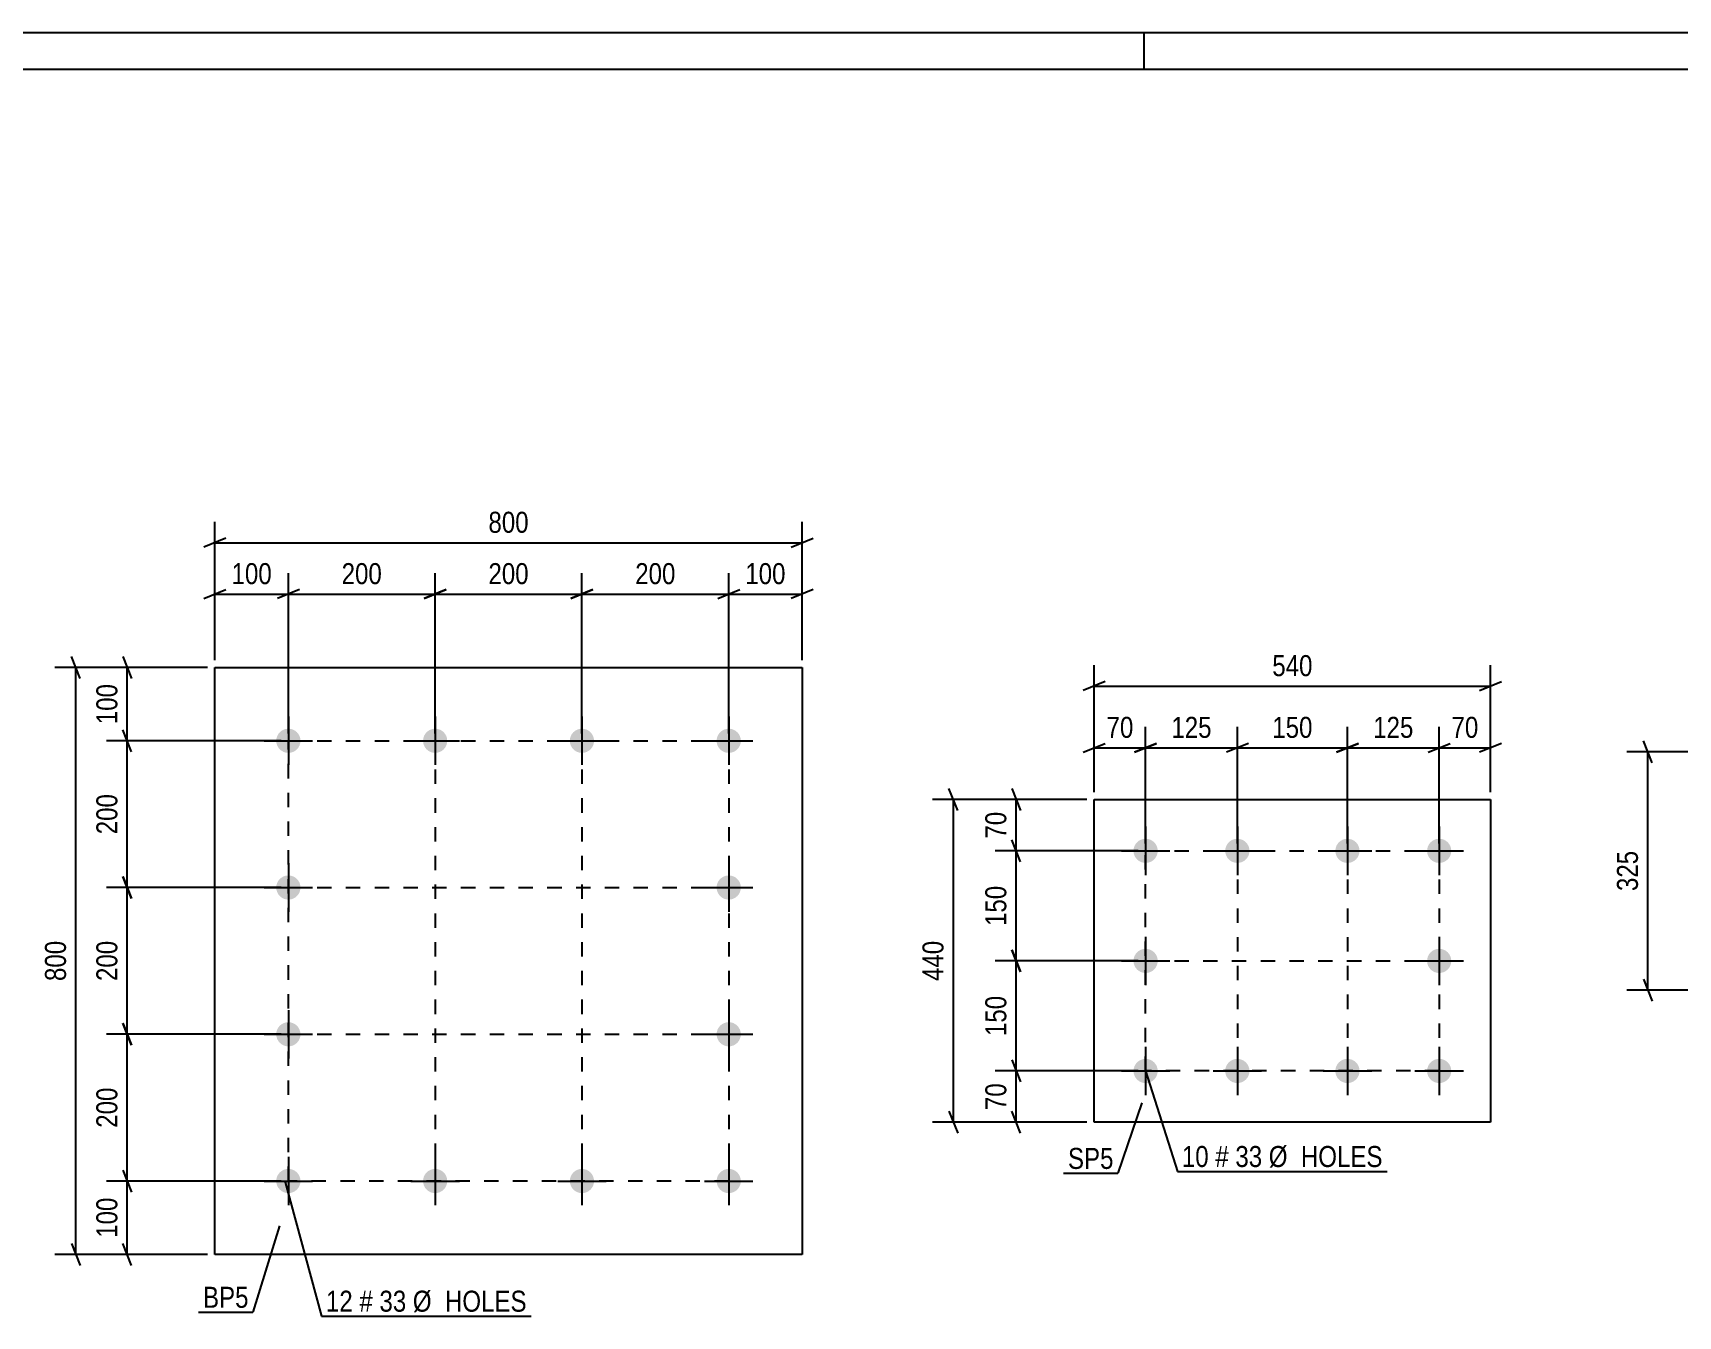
# Model space of a CAD drawing. Header units: millimetres. Extents: x 0 to 841, y 0 to 594.
# Drawn here: x 479.6 to 703.7, y 419.1 to 594 of the extents above; entities that cross this region are included whole.
import ezdxf

# ---------------------------------------------------------------- set-up
doc = ezdxf.new("R2010")
doc.units = ezdxf.units.MM
doc.linetypes.add('DXK_LINE_DOT2', pattern=[3.9198, 1.9599, -1.9599])
doc.styles.add('Arial Narrow', font='ARIALN.TTF', dxfattribs={"height": 0.2})

# ---------------------------------------------------------------- blocks, each defined once
blk = doc.blocks.new('Unknown-284928597-1132')
at = {"color": 5, "linetype": 'Continuous'}
for p, q in [((841, 594), (0, 594)), ((631, 589), (631, 594)), ((836, 589), (5, 589))]:
    blk.add_line(p, q, dxfattribs=at)
blk = doc.blocks.new('Part-284928597-3736 - 3730')
at = {"color": 2, "linetype": 'Continuous'}
for p, q in [((504.38, 427.52), (504.38, 507.52)), ((504.38, 507.52), (584.38, 507.52)), ((584.38, 507.52), (584.38, 427.52)), ((584.38, 427.52), (504.38, 427.52))]:
    blk.add_line(p, q, dxfattribs=at)
blk = doc.blocks.new('Bolt-284928597-3769 - 3730')
at = {"linetype": 'Continuous'}
for points in [[(514.38, 499.17, -1), (514.38, 495.87, -1)], [(534.38, 499.17, -1), (534.38, 495.87, -1)], [(554.38, 499.17, -1), (554.38, 495.87, -1)], [(574.38, 499.17, -1), (574.38, 495.87, -1)], [(514.38, 479.17, -1), (514.38, 475.87, -1)], [(574.38, 479.17, -1), (574.38, 475.87, -1)], [(514.38, 459.17, -1), (514.38, 455.87, -1)], [(574.38, 459.17, -1), (574.38, 455.87, -1)], [(514.38, 439.17, -1), (514.38, 435.87, -1)], [(534.38, 439.17, -1), (534.38, 435.87, -1)], [(554.38, 439.17, -1), (554.38, 435.87, -1)], [(574.38, 439.17, -1), (574.38, 435.87, -1)]]:
    blk.add_hatch(color=1, dxfattribs=at).paths.add_polyline_path(points)
at = {"color": 1, "linetype": 'Continuous'}
for p, q in [((514.38, 500.82), (514.38, 494.22)), ((534.38, 500.82), (534.38, 494.22)), ((554.38, 500.82), (554.38, 494.22)), ((574.38, 500.82), (574.38, 494.22)), ((511.08, 497.52), (517.68, 497.52)), ((531.08, 497.52), (537.68, 497.52)), ((551.08, 497.52), (557.68, 497.52)), ((571.08, 497.52), (577.68, 497.52)), ((514.38, 480.82), (514.38, 474.22)), ((574.38, 480.82), (574.38, 474.22)), ((511.08, 477.52), (517.68, 477.52)), ((571.08, 477.52), (577.68, 477.52)), ((514.38, 460.82), (514.38, 454.22)), ((574.38, 460.82), (574.38, 454.22)), ((511.08, 457.52), (517.68, 457.52)), ((571.08, 457.52), (577.68, 457.52)), ((514.38, 440.82), (514.38, 434.22)), ((534.38, 440.82), (534.38, 434.22)), ((554.38, 440.82), (554.38, 434.22)), ((574.38, 440.82), (574.38, 434.22)), ((511.08, 437.52), (517.68, 437.52)), ((531.08, 437.52), (537.68, 437.52)), ((551.08, 437.52), (557.68, 437.52)), ((571.08, 437.52), (577.68, 437.52))]:
    blk.add_line(p, q, dxfattribs=at)
blk = doc.blocks.new('Part-284928597-4928 - 4922')
at = {"color": 2, "linetype": 'Continuous'}
for p, q in [((624.18, 445.52), (624.18, 489.52)), ((624.18, 489.52), (678.18, 489.52)), ((678.18, 489.52), (678.18, 445.52)), ((678.18, 445.52), (624.18, 445.52))]:
    blk.add_line(p, q, dxfattribs=at)
blk = doc.blocks.new('Bolt-284928597-4961 - 4922')
at = {"linetype": 'Continuous'}
for points in [[(631.18, 484.17, -1), (631.18, 480.87, -1)], [(643.68, 484.17, -1), (643.68, 480.87, -1)], [(658.68, 484.17, -1), (658.68, 480.87, -1)], [(671.18, 484.17, -1), (671.18, 480.87, -1)], [(631.18, 469.17, -1), (631.18, 465.87, -1)], [(671.18, 469.17, -1), (671.18, 465.87, -1)], [(631.18, 454.17, -1), (631.18, 450.87, -1)], [(643.68, 454.17, -1), (643.68, 450.87, -1)], [(658.68, 454.17, -1), (658.68, 450.87, -1)], [(671.18, 454.17, -1), (671.18, 450.87, -1)]]:
    blk.add_hatch(color=1, dxfattribs=at).paths.add_polyline_path(points)
at = {"color": 1, "linetype": 'Continuous'}
for p, q in [((631.18, 485.82), (631.18, 479.22)), ((643.68, 485.82), (643.68, 479.22)), ((658.68, 485.82), (658.68, 479.22)), ((671.18, 485.82), (671.18, 479.22)), ((627.88, 482.52), (634.48, 482.52)), ((640.38, 482.52), (646.98, 482.52)), ((655.38, 482.52), (661.98, 482.52)), ((667.88, 482.52), (674.48, 482.52)), ((631.18, 470.82), (631.18, 464.22)), ((671.18, 470.82), (671.18, 464.22)), ((627.88, 467.52), (634.48, 467.52)), ((667.88, 467.52), (674.48, 467.52)), ((631.18, 455.82), (631.18, 449.22)), ((643.68, 455.82), (643.68, 449.22)), ((658.68, 455.82), (658.68, 449.22)), ((671.18, 455.82), (671.18, 449.22)), ((627.88, 452.52), (634.48, 452.52)), ((640.38, 452.52), (646.98, 452.52)), ((655.38, 452.52), (661.98, 452.52)), ((667.88, 452.52), (674.48, 452.52))]:
    blk.add_line(p, q, dxfattribs=at)
blk = doc.blocks.new('Rectangle-284928597-3874 - 3730')
at = {"color": 1, "linetype": 'DXK_LINE_DOT2'}
blk.add_lwpolyline([(514.38, 497.52), (574.38, 497.52), (574.38, 437.52), (514.38, 437.52), (514.38, 497.52)], close=True, dxfattribs=at)
blk = doc.blocks.new('Rectangle-284928597-5057 - 4922')
at = {"color": 1, "linetype": 'DXK_LINE_DOT2'}
blk.add_lwpolyline([(631.18, 482.52), (671.18, 482.52), (671.18, 452.52), (631.18, 452.52), (631.18, 482.52)], close=True, dxfattribs=at)
blk = doc.blocks.new('Line-284928597-3846 - 3730')
at = {"color": 1, "linetype": 'DXK_LINE_DOT2'}
blk.add_line((534.38, 497.52), (534.38, 437.52), dxfattribs=at)
blk = doc.blocks.new('Line-284928597-5050 - 4922')
at = {"color": 1, "linetype": 'DXK_LINE_DOT2'}
blk.add_line((631.18, 467.52), (671.18, 467.52), dxfattribs=at)
blk = doc.blocks.new('Line-284928597-3853 - 3730')
at = {"color": 1, "linetype": 'DXK_LINE_DOT2'}
blk.add_line((554.38, 497.52), (554.38, 437.52), dxfattribs=at)
blk = doc.blocks.new('Line-284928597-5036 - 4922')
at = {"color": 1, "linetype": 'DXK_LINE_DOT2'}
blk.add_line((643.68, 482.52), (643.68, 452.52), dxfattribs=at)
blk = doc.blocks.new('Line-284928597-3860 - 3730')
at = {"color": 1, "linetype": 'DXK_LINE_DOT2'}
blk.add_line((514.38, 477.52), (574.38, 477.52), dxfattribs=at)
blk = doc.blocks.new('Line-284928597-5043 - 4922')
at = {"color": 1, "linetype": 'DXK_LINE_DOT2'}
blk.add_line((658.68, 482.52), (658.68, 452.52), dxfattribs=at)
blk = doc.blocks.new('Line-284928597-3867 - 3730')
at = {"color": 1, "linetype": 'DXK_LINE_DOT2'}
blk.add_line((514.38, 457.52), (574.38, 457.52), dxfattribs=at)
blk = doc.blocks.new('StraightDimension-284928597-7881 - 3730')
at = {"color": 7, "linetype": 'Continuous'}
for p, q in [((513.38, 477.52), (489.58, 477.52)), ((493.03, 476.02), (491.83, 479.02)), ((492.43, 457.52), (492.43, 477.52)), ((513.38, 457.52), (489.58, 457.52)), ((491.83, 459.02), (493.03, 456.02))]:
    blk.add_line(p, q, dxfattribs=at)
at = {"color": 0}
blk.add_wipeout([(491.68, 470.86), (487.48, 470.86), (487.48, 464.18), (491.68, 464.18)], dxfattribs=at)
at = {"color": 3, "style": 'Arial Narrow'}
blk.add_text('200', height=2.863, rotation=90.0002, dxfattribs=at).set_placement((491.08, 464.78))
blk = doc.blocks.new('StraightDimension-284928597-3777 - 3730')
at = {"color": 7, "linetype": 'Continuous'}
for p, q in [((513.38, 437.52), (489.58, 437.52)), ((491.83, 439.02), (493.03, 436.02)), ((492.43, 427.52), (492.43, 437.52)), ((493.03, 426.02), (491.83, 429.02)), ((503.38, 427.52), (489.58, 427.52))]:
    blk.add_line(p, q, dxfattribs=at)
at = {"color": 0}
blk.add_wipeout([(491.68, 435.86), (487.48, 435.86), (487.48, 429.18), (491.68, 429.18)], dxfattribs=at)
at = {"color": 3, "style": 'Arial Narrow'}
blk.add_text('100', height=2.863, rotation=90.0002, dxfattribs=at).set_placement((491.08, 429.78))
blk = doc.blocks.new('StraightDimension-284928597-3787 - 3730')
at = {"color": 7, "linetype": 'Continuous'}
for p, q in [((491.83, 509.02), (493.03, 506.02)), ((503.38, 507.52), (489.58, 507.52)), ((492.43, 497.52), (492.43, 507.52)), ((493.03, 496.02), (491.83, 499.02)), ((513.38, 497.52), (489.58, 497.52))]:
    blk.add_line(p, q, dxfattribs=at)
at = {"color": 0}
blk.add_wipeout([(491.68, 505.86), (487.48, 505.86), (487.48, 499.18), (491.68, 499.18)], dxfattribs=at)
at = {"color": 3, "style": 'Arial Narrow'}
blk.add_text('100', height=2.863, rotation=90.0002, dxfattribs=at).set_placement((491.08, 499.78))
blk = doc.blocks.new('StraightDimension-284928597-3798 - 3730')
at = {"color": 7, "linetype": 'Continuous'}
for p, q in [((486.03, 506.02), (484.83, 509.02)), ((503.38, 507.52), (482.58, 507.52)), ((485.43, 427.52), (485.43, 507.52)), ((484.83, 429.02), (486.03, 426.02)), ((503.38, 427.52), (482.58, 427.52))]:
    blk.add_line(p, q, dxfattribs=at)
at = {"color": 0}
blk.add_wipeout([(484.68, 470.86), (480.48, 470.86), (480.48, 464.18), (484.68, 464.18)], dxfattribs=at)
at = {"color": 3, "style": 'Arial Narrow'}
blk.add_text('800', height=2.863, rotation=90.0002, dxfattribs=at).set_placement((484.08, 464.78))
blk = doc.blocks.new('StraightDimension-284928597-7889 - 3730')
at = {"color": 7, "linetype": 'Continuous'}
for p, q in [((554.38, 498.52), (554.38, 520.37)), ((574.38, 498.52), (574.38, 520.37)), ((555.88, 518.12), (552.88, 516.92)), ((572.88, 516.92), (575.88, 518.12)), ((554.38, 517.52), (574.38, 517.52))]:
    blk.add_line(p, q, dxfattribs=at)
at = {"color": 0}
blk.add_wipeout([(567.73, 518.27), (567.73, 522.47), (561.04, 522.47), (561.04, 518.27)], dxfattribs=at)
at = {"color": 3, "style": 'Arial Narrow'}
blk.add_text('200', height=2.863, dxfattribs=at).set_placement((561.64, 518.87))
blk = doc.blocks.new('StraightDimension-284928597-3809 - 3730')
at = {"color": 7, "linetype": 'Continuous'}
for p, q in [((574.38, 498.52), (574.38, 520.37)), ((584.38, 508.52), (584.38, 520.37)), ((572.88, 516.92), (575.88, 518.12)), ((585.88, 518.12), (582.88, 516.92)), ((574.38, 517.52), (584.38, 517.52))]:
    blk.add_line(p, q, dxfattribs=at)
at = {"color": 0}
blk.add_wipeout([(582.73, 518.27), (582.73, 522.47), (576.04, 522.47), (576.04, 518.27)], dxfattribs=at)
at = {"color": 3, "style": 'Arial Narrow'}
blk.add_text('100', height=2.863, dxfattribs=at).set_placement((576.64, 518.87))
blk = doc.blocks.new('StraightDimension-284928597-3825 - 3730')
at = {"color": 7, "linetype": 'Continuous'}
for p, q in [((504.38, 508.52), (504.38, 520.37)), ((514.38, 498.52), (514.38, 520.37)), ((502.88, 516.92), (505.88, 518.12)), ((515.88, 518.12), (512.88, 516.92)), ((504.38, 517.52), (514.38, 517.52))]:
    blk.add_line(p, q, dxfattribs=at)
at = {"color": 0}
blk.add_wipeout([(512.73, 518.27), (512.73, 522.47), (506.04, 522.47), (506.04, 518.27)], dxfattribs=at)
at = {"color": 3, "style": 'Arial Narrow'}
blk.add_text('100', height=2.863, dxfattribs=at).set_placement((506.64, 518.87))
blk = doc.blocks.new('StraightDimension-284928597-3836 - 3730')
at = {"color": 7, "linetype": 'Continuous'}
for p, q in [((504.38, 508.52), (504.38, 527.37)), ((584.38, 508.52), (584.38, 527.37)), ((505.88, 525.12), (502.88, 523.92)), ((582.88, 523.92), (585.88, 525.12)), ((504.38, 524.52), (584.38, 524.52))]:
    blk.add_line(p, q, dxfattribs=at)
at = {"color": 0}
blk.add_wipeout([(547.73, 525.27), (547.73, 529.47), (541.04, 529.47), (541.04, 525.27)], dxfattribs=at)
at = {"color": 3, "style": 'Arial Narrow'}
blk.add_text('800', height=2.863, dxfattribs=at).set_placement((541.64, 525.87))
blk = doc.blocks.new('StraightDimension-284928597-7879 - 3730')
at = {"color": 7, "linetype": 'Continuous'}
for p, q in [((513.38, 457.52), (489.58, 457.52)), ((493.03, 456.02), (491.83, 459.02)), ((492.43, 437.52), (492.43, 457.52)), ((513.38, 437.52), (489.58, 437.52)), ((491.83, 439.02), (493.03, 436.02))]:
    blk.add_line(p, q, dxfattribs=at)
at = {"color": 0}
blk.add_wipeout([(491.68, 450.86), (487.48, 450.86), (487.48, 444.18), (491.68, 444.18)], dxfattribs=at)
at = {"color": 3, "style": 'Arial Narrow'}
blk.add_text('200', height=2.863, rotation=90.0002, dxfattribs=at).set_placement((491.08, 444.78))
blk = doc.blocks.new('StraightDimension-284928597-7883 - 3730')
at = {"color": 7, "linetype": 'Continuous'}
for p, q in [((493.03, 496.02), (491.83, 499.02)), ((513.38, 497.52), (489.58, 497.52)), ((492.43, 477.52), (492.43, 497.52)), ((513.38, 477.52), (489.58, 477.52)), ((491.83, 479.02), (493.03, 476.02))]:
    blk.add_line(p, q, dxfattribs=at)
at = {"color": 0}
blk.add_wipeout([(491.68, 490.86), (487.48, 490.86), (487.48, 484.18), (491.68, 484.18)], dxfattribs=at)
at = {"color": 3, "style": 'Arial Narrow'}
blk.add_text('200', height=2.863, rotation=90.0002, dxfattribs=at).set_placement((491.08, 484.78))
blk = doc.blocks.new('StraightDimension-284928597-7885 - 3730')
at = {"color": 7, "linetype": 'Continuous'}
for p, q in [((514.38, 498.52), (514.38, 520.37)), ((534.38, 498.52), (534.38, 520.37)), ((515.88, 518.12), (512.88, 516.92)), ((532.88, 516.92), (535.88, 518.12)), ((514.38, 517.52), (534.38, 517.52))]:
    blk.add_line(p, q, dxfattribs=at)
at = {"color": 0}
blk.add_wipeout([(527.73, 518.27), (527.73, 522.47), (521.04, 522.47), (521.04, 518.27)], dxfattribs=at)
at = {"color": 3, "style": 'Arial Narrow'}
blk.add_text('200', height=2.863, dxfattribs=at).set_placement((521.64, 518.87))
blk = doc.blocks.new('StraightDimension-284928597-7887 - 3730')
at = {"color": 7, "linetype": 'Continuous'}
for p, q in [((534.38, 498.52), (534.38, 520.37)), ((554.38, 498.52), (554.38, 520.37)), ((535.88, 518.12), (532.88, 516.92)), ((552.88, 516.92), (555.88, 518.12)), ((534.38, 517.52), (554.38, 517.52))]:
    blk.add_line(p, q, dxfattribs=at)
at = {"color": 0}
blk.add_wipeout([(547.73, 518.27), (547.73, 522.47), (541.04, 522.47), (541.04, 518.27)], dxfattribs=at)
at = {"color": 3, "style": 'Arial Narrow'}
blk.add_text('200', height=2.863, dxfattribs=at).set_placement((541.64, 518.87))
blk = doc.blocks.new('StraightDimension-284928597-4710 - 4644')
at = {"color": 7, "linetype": 'Continuous'}
for p, q in [((716, 496.03), (696.76, 496.03)), ((700.21, 494.53), (699.01, 497.53)), ((699.61, 463.53), (699.61, 496.03)), ((699.01, 465.03), (700.21, 462.03)), ((716, 463.53), (696.76, 463.53))]:
    blk.add_line(p, q, dxfattribs=at)
at = {"color": 0}
blk.add_wipeout([(698.86, 483.12), (694.66, 483.12), (694.66, 476.44), (698.86, 476.44)], dxfattribs=at)
at = {"color": 3, "style": 'Arial Narrow'}
blk.add_text('325', height=2.863, rotation=90.0002, dxfattribs=at).set_placement((698.26, 477.04))
blk = doc.blocks.new('StraightDimension-284928597-4988 - 4922')
at = {"color": 7, "linetype": 'Continuous'}
for p, q in [((624.18, 490.52), (624.18, 507.83)), ((678.18, 490.52), (678.18, 507.83)), ((625.68, 505.58), (622.68, 504.38)), ((624.18, 504.98), (678.18, 504.98)), ((676.68, 504.38), (679.68, 505.58))]:
    blk.add_line(p, q, dxfattribs=at)
at = {"color": 0}
blk.add_wipeout([(654.53, 505.73), (654.53, 509.93), (647.84, 509.93), (647.84, 505.73)], dxfattribs=at)
at = {"color": 3, "style": 'Arial Narrow'}
blk.add_text('540', height=2.863, dxfattribs=at).set_placement((648.44, 506.33))
blk = doc.blocks.new('StraightDimension-284928597-4963 - 4922')
at = {"color": 7, "linetype": 'Continuous'}
for p, q in [((612.95, 491.02), (614.15, 488.02)), ((623.18, 489.52), (610.7, 489.52)), ((613.55, 482.52), (613.55, 489.52)), ((630.18, 482.52), (610.7, 482.52)), ((614.15, 481.02), (612.95, 484.02))]:
    blk.add_line(p, q, dxfattribs=at)
at = {"color": 0}
blk.add_wipeout([(612.8, 488.45), (608.6, 488.45), (608.6, 483.59), (612.8, 483.59)], dxfattribs=at)
at = {"color": 3, "style": 'Arial Narrow'}
blk.add_text('70', height=2.863, rotation=90.0002, dxfattribs=at).set_placement((612.2, 484.19))
blk = doc.blocks.new('StraightDimension-284928597-4977 - 4922')
at = {"color": 7, "linetype": 'Continuous'}
for p, q in [((612.95, 454.02), (614.15, 451.02)), ((630.18, 452.52), (610.7, 452.52)), ((613.55, 445.52), (613.55, 452.52)), ((614.15, 444.02), (612.95, 447.02)), ((623.18, 445.52), (610.7, 445.52))]:
    blk.add_line(p, q, dxfattribs=at)
at = {"color": 0}
blk.add_wipeout([(612.8, 451.45), (608.6, 451.45), (608.6, 446.59), (612.8, 446.59)], dxfattribs=at)
at = {"color": 3, "style": 'Arial Narrow'}
blk.add_text('70', height=2.863, rotation=90.0002, dxfattribs=at).set_placement((612.2, 447.19))
blk = doc.blocks.new('StraightDimension-284928597-5001 - 4922')
at = {"color": 7, "linetype": 'Continuous'}
for p, q in [((624.18, 490.52), (624.18, 499.42)), ((631.18, 483.52), (631.18, 499.42)), ((622.68, 495.97), (625.68, 497.17)), ((624.18, 496.57), (631.18, 496.57)), ((632.68, 497.17), (629.68, 495.97))]:
    blk.add_line(p, q, dxfattribs=at)
at = {"color": 0}
blk.add_wipeout([(630.11, 497.32), (630.11, 501.52), (625.26, 501.52), (625.26, 497.32)], dxfattribs=at)
at = {"color": 3, "style": 'Arial Narrow'}
blk.add_text('70', height=2.863, dxfattribs=at).set_placement((625.86, 497.92))
blk = doc.blocks.new('StraightDimension-284928597-5011 - 4922')
at = {"color": 7, "linetype": 'Continuous'}
for p, q in [((671.18, 483.52), (671.18, 499.42)), ((678.18, 490.52), (678.18, 499.42)), ((669.68, 495.97), (672.68, 497.17)), ((671.18, 496.57), (678.18, 496.57)), ((679.68, 497.17), (676.68, 495.97))]:
    blk.add_line(p, q, dxfattribs=at)
at = {"color": 0}
blk.add_wipeout([(677.11, 497.32), (677.11, 501.52), (672.26, 501.52), (672.26, 497.32)], dxfattribs=at)
at = {"color": 3, "style": 'Arial Narrow'}
blk.add_text('70', height=2.863, dxfattribs=at).set_placement((672.86, 497.92))
blk = doc.blocks.new('StraightDimension-284928597-5026 - 4922')
at = {"color": 7, "linetype": 'Continuous'}
for p, q in [((605.59, 488.02), (604.39, 491.02)), ((623.18, 489.52), (602.14, 489.52)), ((604.99, 445.52), (604.99, 489.52)), ((604.39, 447.02), (605.59, 444.02)), ((623.18, 445.52), (602.14, 445.52))]:
    blk.add_line(p, q, dxfattribs=at)
at = {"color": 0}
blk.add_wipeout([(604.24, 470.86), (600.04, 470.86), (600.04, 464.18), (604.24, 464.18)], dxfattribs=at)
at = {"color": 3, "style": 'Arial Narrow'}
blk.add_text('440', height=2.863, rotation=90.0002, dxfattribs=at).set_placement((603.64, 464.78))
blk = doc.blocks.new('StraightDimension-284928597-7933 - 4922')
at = {"color": 7, "linetype": 'Continuous'}
for p, q in [((614.15, 466.02), (612.95, 469.02)), ((630.18, 467.52), (610.7, 467.52)), ((613.55, 452.52), (613.55, 467.52)), ((612.95, 454.02), (614.15, 451.02)), ((630.18, 452.52), (610.7, 452.52))]:
    blk.add_line(p, q, dxfattribs=at)
at = {"color": 0}
blk.add_wipeout([(612.8, 463.36), (608.6, 463.36), (608.6, 456.68), (612.8, 456.68)], dxfattribs=at)
at = {"color": 3, "style": 'Arial Narrow'}
blk.add_text('150', height=2.863, rotation=90.0002, dxfattribs=at).set_placement((612.2, 457.28))
blk = doc.blocks.new('StraightDimension-284928597-7935 - 4922')
at = {"color": 7, "linetype": 'Continuous'}
for p, q in [((630.18, 482.52), (610.7, 482.52)), ((614.15, 481.02), (612.95, 484.02)), ((613.55, 467.52), (613.55, 482.52)), ((612.95, 469.02), (614.15, 466.02)), ((630.18, 467.52), (610.7, 467.52))]:
    blk.add_line(p, q, dxfattribs=at)
at = {"color": 0}
blk.add_wipeout([(612.8, 478.36), (608.6, 478.36), (608.6, 471.68), (612.8, 471.68)], dxfattribs=at)
at = {"color": 3, "style": 'Arial Narrow'}
blk.add_text('150', height=2.863, rotation=90.0002, dxfattribs=at).set_placement((612.2, 472.28))
blk = doc.blocks.new('StraightDimension-284928597-7955 - 4922')
at = {"color": 7, "linetype": 'Continuous'}
for p, q in [((631.18, 483.52), (631.18, 499.42)), ((643.68, 483.52), (643.68, 499.42)), ((629.68, 495.97), (632.68, 497.17)), ((631.18, 496.57), (643.68, 496.57)), ((645.18, 497.17), (642.18, 495.97))]:
    blk.add_line(p, q, dxfattribs=at)
at = {"color": 0}
blk.add_wipeout([(640.78, 497.32), (640.78, 501.52), (634.09, 501.52), (634.09, 497.32)], dxfattribs=at)
at = {"color": 3, "style": 'Arial Narrow'}
blk.add_text('125', height=2.863, dxfattribs=at).set_placement((634.69, 497.92))
blk = doc.blocks.new('StraightDimension-284928597-7957 - 4922')
at = {"color": 7, "linetype": 'Continuous'}
for p, q in [((643.68, 483.52), (643.68, 499.42)), ((658.68, 483.52), (658.68, 499.42)), ((645.18, 497.17), (642.18, 495.97)), ((643.68, 496.57), (658.68, 496.57)), ((657.18, 495.97), (660.18, 497.17))]:
    blk.add_line(p, q, dxfattribs=at)
at = {"color": 0}
blk.add_wipeout([(654.53, 497.32), (654.53, 501.52), (647.84, 501.52), (647.84, 497.32)], dxfattribs=at)
at = {"color": 3, "style": 'Arial Narrow'}
blk.add_text('150', height=2.863, dxfattribs=at).set_placement((648.44, 497.92))
blk = doc.blocks.new('StraightDimension-284928597-7959 - 4922')
at = {"color": 7, "linetype": 'Continuous'}
for p, q in [((658.68, 483.52), (658.68, 499.42)), ((671.18, 483.52), (671.18, 499.42)), ((660.18, 497.17), (657.18, 495.97)), ((658.68, 496.57), (671.18, 496.57)), ((669.68, 495.97), (672.68, 497.17))]:
    blk.add_line(p, q, dxfattribs=at)
at = {"color": 0}
blk.add_wipeout([(668.28, 497.32), (668.28, 501.52), (661.59, 501.52), (661.59, 497.32)], dxfattribs=at)
at = {"color": 3, "style": 'Arial Narrow'}
blk.add_text('125', height=2.863, dxfattribs=at).set_placement((662.19, 497.92))
blk = doc.blocks.new('Mark-284928597-3732 - 3730')
at = {"color": 0}
blk.add_wipeout([(508.96, 420.24), (508.96, 423.24), (502.75, 423.24), (502.75, 420.24)], dxfattribs=at)
blk.add_wipeout([(508.96, 420.24), (508.96, 423.24), (502.75, 423.24), (502.75, 420.24)], dxfattribs=at)
at = {"color": 30, "linetype": 'Continuous'}
for p in [(513.15, 431.41), (502.15, 419.64)]:
    blk.add_line(p, (509.56, 419.64), dxfattribs=at)
at = {"color": 3, "style": 'Arial Narrow'}
blk.add_text('BP5', height=2.863, dxfattribs=at).set_placement((502.75, 420.24))
blk = doc.blocks.new('Mark-284928597-3765 - 3730')
at = {"color": 0}
blk.add_wipeout([(523.16, 419.71), (523.16, 422.71), (519.5, 422.71), (519.5, 419.71)], dxfattribs=at)
blk.add_wipeout([(523.16, 419.71), (523.16, 422.71), (519.5, 422.71), (519.5, 419.71)], dxfattribs=at)
at = {"color": 7, "linetype": 'Continuous'}
blk.add_line((513.96, 437.38), (518.9, 419.11), dxfattribs=at)
at = {"color": 0}
blk.add_wipeout([(525.89, 419.71), (525.89, 422.71), (524.06, 422.71), (524.06, 419.71)], dxfattribs=at)
blk.add_wipeout([(525.89, 419.71), (525.89, 422.71), (524.06, 422.71), (524.06, 419.71)], dxfattribs=at)
at = {"color": 3, "style": 'Arial Narrow'}
blk.add_text('12', height=2.863, dxfattribs=at).set_placement((519.5, 419.71))
at = {"color": 0}
blk.add_wipeout([(530.44, 419.71), (530.44, 422.71), (526.79, 422.71), (526.79, 419.71)], dxfattribs=at)
blk.add_wipeout([(530.44, 419.71), (530.44, 422.71), (526.79, 422.71), (526.79, 419.71)], dxfattribs=at)
at = {"color": 3, "style": 'Arial Narrow'}
blk.add_text('#', height=2.86, dxfattribs=at).set_placement((524.06, 419.71))
at = {"color": 0}
blk.add_wipeout([(546.87, 419.71), (546.87, 422.71), (531.34, 422.71), (531.34, 419.71)], dxfattribs=at)
blk.add_wipeout([(546.87, 419.71), (546.87, 422.71), (531.34, 422.71), (531.34, 419.71)], dxfattribs=at)
at = {"color": 7, "linetype": 'Continuous'}
blk.add_line((518.9, 419.11), (547.47, 419.11), dxfattribs=at)
at = {"color": 3, "style": 'Arial Narrow'}
for s, p in [('33', (526.79, 419.71)), ('Ø  HOLES', (531.34, 419.71))]:
    blk.add_text(s, height=2.863, dxfattribs=at).set_placement(p)
blk = doc.blocks.new('Mark-284928597-4924 - 4922')
at = {"color": 0}
blk.add_wipeout([(626.81, 439.17), (626.81, 442.17), (620.6, 442.17), (620.6, 439.17)], dxfattribs=at)
blk.add_wipeout([(626.81, 439.17), (626.81, 442.17), (620.6, 442.17), (620.6, 439.17)], dxfattribs=at)
at = {"color": 30, "linetype": 'Continuous'}
for p in [(630.67, 448.16), (620, 438.57)]:
    blk.add_line(p, (627.41, 438.57), dxfattribs=at)
at = {"color": 3, "style": 'Arial Narrow'}
blk.add_text('SP5', height=2.863, dxfattribs=at).set_placement((620.6, 439.17))
blk = doc.blocks.new('Mark-284928597-4957 - 4922')
at = {"color": 0}
blk.add_wipeout([(639.78, 439.43), (639.78, 442.43), (636.12, 442.43), (636.12, 439.43)], dxfattribs=at)
blk.add_wipeout([(639.78, 439.43), (639.78, 442.43), (636.12, 442.43), (636.12, 439.43)], dxfattribs=at)
at = {"color": 7, "linetype": 'Continuous'}
blk.add_line((631.18, 452.52), (635.52, 438.83), dxfattribs=at)
at = {"color": 0}
blk.add_wipeout([(642.51, 439.43), (642.51, 442.43), (640.68, 442.43), (640.68, 439.43)], dxfattribs=at)
blk.add_wipeout([(642.51, 439.43), (642.51, 442.43), (640.68, 442.43), (640.68, 439.43)], dxfattribs=at)
at = {"color": 3, "style": 'Arial Narrow'}
blk.add_text('10', height=2.863, dxfattribs=at).set_placement((636.12, 439.43))
at = {"color": 0}
blk.add_wipeout([(647.06, 439.43), (647.06, 442.43), (643.41, 442.43), (643.41, 439.43)], dxfattribs=at)
blk.add_wipeout([(647.06, 439.43), (647.06, 442.43), (643.41, 442.43), (643.41, 439.43)], dxfattribs=at)
at = {"color": 3, "style": 'Arial Narrow'}
blk.add_text('#', height=2.86, dxfattribs=at).set_placement((640.68, 439.43))
at = {"color": 0}
blk.add_wipeout([(663.49, 439.43), (663.49, 442.43), (647.96, 442.43), (647.96, 439.43)], dxfattribs=at)
blk.add_wipeout([(663.49, 439.43), (663.49, 442.43), (647.96, 442.43), (647.96, 439.43)], dxfattribs=at)
at = {"color": 7, "linetype": 'Continuous'}
blk.add_line((635.52, 438.83), (664.09, 438.83), dxfattribs=at)
at = {"color": 3, "style": 'Arial Narrow'}
for s, p in [('33', (643.41, 439.43)), ('Ø  HOLES', (647.96, 439.43))]:
    blk.add_text(s, height=2.863, dxfattribs=at).set_placement(p)

msp = doc.modelspace()

# ---------------------------------------------------------------- block references
for name in ['Unknown-284928597-1132', 'Part-284928597-3736 - 3730', 'Bolt-284928597-3769 - 3730', 'Rectangle-284928597-3874 - 3730', 'Line-284928597-3846 - 3730', 'Line-284928597-3853 - 3730', 'Part-284928597-4928 - 4922', 'Bolt-284928597-4961 - 4922', 'Rectangle-284928597-5057 - 4922', 'Line-284928597-5036 - 4922', 'Line-284928597-5043 - 4922', 'Line-284928597-3860 - 3730', 'Line-284928597-5050 - 4922', 'Line-284928597-3867 - 3730']:
    msp.add_blockref(name, (0, 0))

# ---------------------------------------------------------------- next in the draw order: block references
for name in ['StraightDimension-284928597-7889 - 3730', 'StraightDimension-284928597-3787 - 3730', 'StraightDimension-284928597-4988 - 4922', 'StraightDimension-284928597-4710 - 4644', 'StraightDimension-284928597-7881 - 3730', 'StraightDimension-284928597-4977 - 4922', 'StraightDimension-284928597-3777 - 3730']:
    msp.add_blockref(name, (0, 0))

# ---------------------------------------------------------------- next in the draw order: block references
for name in ['StraightDimension-284928597-3809 - 3730', 'StraightDimension-284928597-3798 - 3730', 'StraightDimension-284928597-5011 - 4922', 'StraightDimension-284928597-4963 - 4922']:
    msp.add_blockref(name, (0, 0))

# ---------------------------------------------------------------- next in the draw order: block references
for name in ['StraightDimension-284928597-3825 - 3730', 'StraightDimension-284928597-5001 - 4922', 'StraightDimension-284928597-7879 - 3730', 'Mark-284928597-3732 - 3730']:
    msp.add_blockref(name, (0, 0))

# ---------------------------------------------------------------- next in the draw order: block references
for name in ['StraightDimension-284928597-3836 - 3730', 'StraightDimension-284928597-7883 - 3730', 'StraightDimension-284928597-5026 - 4922', 'Mark-284928597-3765 - 3730']:
    msp.add_blockref(name, (0, 0))

# ---------------------------------------------------------------- next in the draw order: block references
for name in ['StraightDimension-284928597-7885 - 3730', 'StraightDimension-284928597-7933 - 4922', 'Mark-284928597-4924 - 4922']:
    msp.add_blockref(name, (0, 0))

# ---------------------------------------------------------------- next in the draw order: block references
for name in ['StraightDimension-284928597-7887 - 3730', 'StraightDimension-284928597-7935 - 4922', 'Mark-284928597-4957 - 4922']:
    msp.add_blockref(name, (0, 0))

# ---------------------------------------------------------------- next in the draw order: block references
msp.add_blockref('StraightDimension-284928597-7955 - 4922', (0, 0))

# ---------------------------------------------------------------- next in the draw order: block references
msp.add_blockref('StraightDimension-284928597-7957 - 4922', (0, 0))

# ---------------------------------------------------------------- next in the draw order: block references
msp.add_blockref('StraightDimension-284928597-7959 - 4922', (0, 0))

doc.saveas('drawing.dxf')
